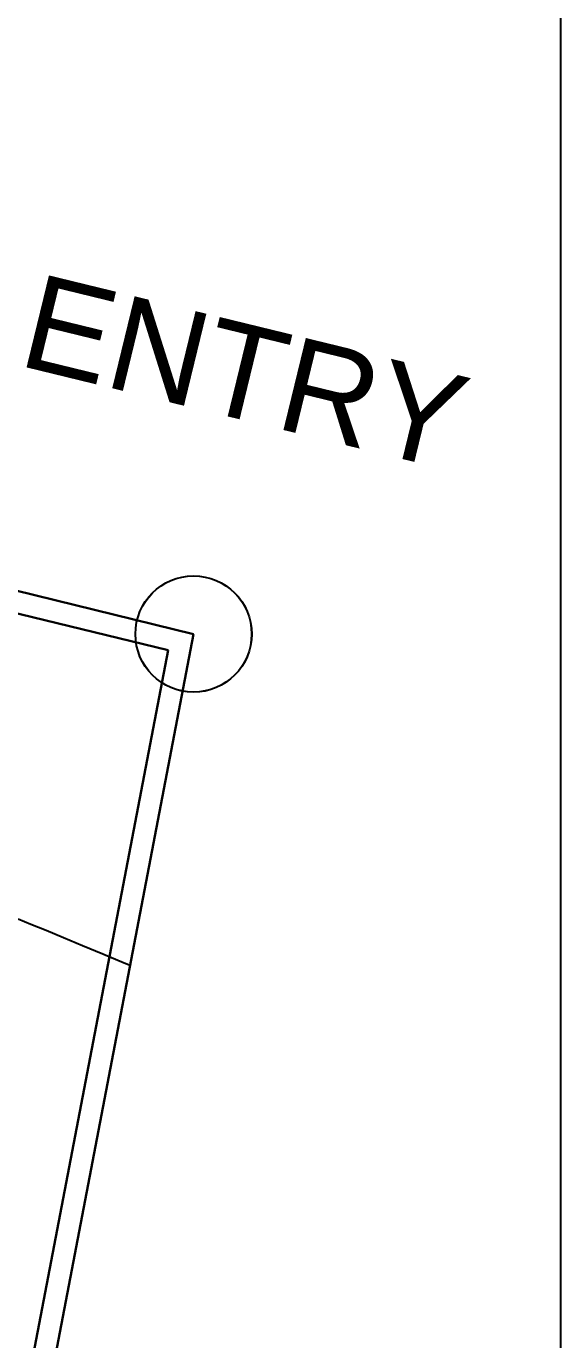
# Model space of a CAD drawing. Header units: millimetres. Extents: x 1667 to 847943, y 724 to 1832625.
# Drawn here: x 688318 to 693966, y 748339 to 762210 of the extents above; entities that cross this region are included whole.
import ezdxf

# ---------------------------------------------------------------- set-up
doc = ezdxf.new("R2010")
doc.units = ezdxf.units.MM
doc.layers.get('Defpoints').update_dxf_attribs({"color": 140})
for name, color, linetype, lineweight in [('.', 1, 'Continuous', 0), ('BRICK WALL_MOFA', 22, 'Continuous', 20), ('L-RCC', 212, 'Continuous', 30), ('ROAD_EXISTING_MOFA', 8, 'Continuous', 25)]:
    doc.layers.add(name, color=color, linetype=linetype, lineweight=lineweight)
doc.layers.add('ESMinor98.400', color=30, linetype='Continuous')
doc.styles.add('Default', font='arial.ttf')

# ---------------------------------------------------------------- blocks, each defined once
blk = doc.blocks.new('PATHWAY OP1 FF-flat-1')
blk.add_circle((-1742527, -569656), 614)
at = {"layer": 'BRICK WALL_MOFA'}
blk.add_lwpolyline([(-1863605, -597968), (-1899641, -669014), (-1911230, -729672), (-1860420, -748391), (-1785147, -743224), (-1776552, -747208), (-1742527, -569656), (-1767607, -563539), (-1856460, -583881)], close=True, dxfattribs=at)
blk.add_lwpolyline([(-1863605, -597968), (-1899641, -669014), (-1911230, -729672), (-1860420, -748391), (-1785147, -743224), (-1776552, -747208), (-1742527, -569656), (-1767607, -563539), (-1856460, -583881)], close=True, dxfattribs=at)
at = {"layer": 'Defpoints'}
blk.add_lwpolyline([(-1738646, -555934), (-1939762, -555934), (-1939762, -770018), (-1738646, -770018)], close=True, dxfattribs=at)
at = {"layer": 'L-RCC'}
for points in [[(-1864961, -600642), (-1899641, -669014), (-1911230, -729672), (-1860420, -748391), (-1785147, -743224), (-1776552, -747208), (-1742527, -569656), (-1767607, -563540), (-1853384, -583177), (-1853333, -583402), (-1850855, -582834)], [(-1897643, -665584), (-1899421, -669089), (-1910968, -729524), (-1860386, -748158), (-1785104, -742991), (-1776722, -746875), (-1742794, -569828), (-1767609, -563776), (-1850855, -582834)]]:
    blk.add_lwpolyline(points, dxfattribs=at)
at = {"layer": 'ROAD_EXISTING_MOFA', "style": 'Default'}
blk.add_text('FIRE/SERVICE ENTRY ', height=1000, rotation=346.3094, dxfattribs=at).set_placement((-1754206, -564425))
blk = doc.blocks.new('zw$39B4-flat-1')
at = {"layer": 'ESMinor98.400', "color": 30, "transparency": 33554559}
blk.add_lwpolyline([(166851, 157008), (166985, 156953), (167145, 156887), (167328, 156811), (167529, 156728), (167745, 156639), (167972, 156544), (168033, 156519)], dxfattribs=at)

msp = doc.modelspace()

# ---------------------------------------------------------------- linework, layer by layer
for centre in [(690086.151, 755791.604), (690086.193, 755791.821)]:
    msp.add_circle(centre, 614.401)
at = {"layer": 'BRICK WALL_MOFA', "lineweight": 5}
for p, q in [((690086.193, 755791.821), (665005.448, 761908.188)), ((656061.085, 578239.87), (690086.193, 755791.821))]:
    msp.add_line(p, q, dxfattribs=at)
at = {"layer": 'BRICK WALL_MOFA'}
msp.add_lwpolyline([(534978.773, 659881.428), (533191.989, 656358.696), (521644.939, 595924.39), (572226.353, 577289.734), (647509.054, 582457.057), (655890.575, 578572.591), (689819.078, 755620.428), (684152.966, 757002.206)], dxfattribs=at)

# ---------------------------------------------------------------- block references
at = {"layer": '.'}
msp.add_blockref('zw$39B4-flat-1', (521382.382, 595775.774), dxfattribs=at)
msp.add_blockref('PATHWAY OP1 FF-flat-1', (2432612.794, 1325447.618))

doc.saveas('drawing.dxf')
